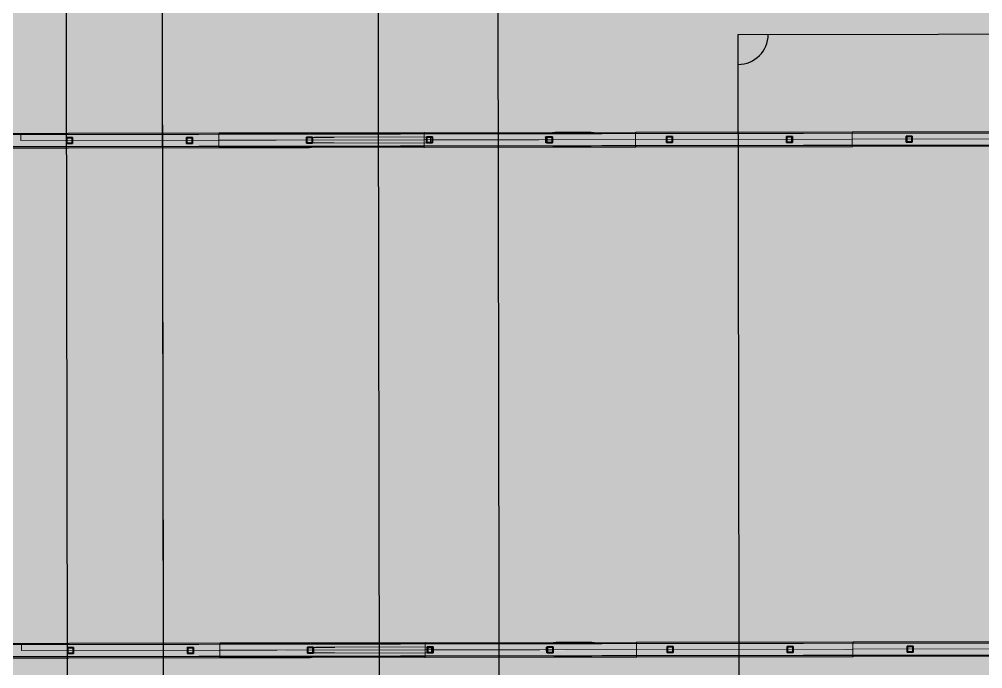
# Model space of a CAD drawing. Header units: inches. Extents: x 1693 to 10990, y 1878 to 5055.
# Drawn here: x 10297.73 to 10303.15, y 4368.07 to 4371.73 of the extents above; entities that cross this region are included whole.
import ezdxf

# ---------------------------------------------------------------- set-up
doc = ezdxf.new("R2010")
doc.units = ezdxf.units.IN
doc.linetypes.add('Rayas Pequeñas', pattern=[0.141111, 0.070556, -0.070556])
doc.layers.add('BLOQUE E-MOBILIARIO', color=7, linetype='Continuous')
doc.layers.add('BLOQUE E-MOBILIARIO_Pluma_Nº__28', color=7, linetype='Continuous', lineweight=35, true_color=0xa80f02)
doc.layers.add('CUBIERTA CALAMINON Y TRANSLUCIDO_Pluma_Nº__4', color=7, linetype='Continuous', lineweight=13, true_color=0x029e21)
doc.layers.add('CUBIERTA CALAMINON Y TRANSLUCIDO_Pluma_Nº__19', color=255, linetype='Continuous', lineweight=0)
doc.layers.add('CUBIERTA CALAMINON Y TRANSLUCIDO_Pluma_Nº__60', color=230, linetype='Continuous', lineweight=25)
pattern_1 = [(45, (0, 0), (-0.079549513, 0.079549513), []), (45, (-0.02652, 0.02652), (-0.079549513, 0.079549513), [])]

# ---------------------------------------------------------------- blocks, each defined once
blk = doc.blocks.new('SHS Conf en Caliente V 23[66]', base_point=(-10.9915, -386.741))
at = {"layer": 'BLOQUE E-MOBILIARIO', "linetype": 'Continuous', "lineweight": 0, "true_color": 0xffffff}
h = blk.add_hatch(dxfattribs=at)
h.set_pattern_fill('ACERO', style=0, pattern_type=2)
h.set_pattern_definition(pattern_1)
h.paths.add_polyline_path([(-11.007, -386.7092), (-11.0232, -386.7566), (-10.9759, -386.7727), (-10.9597, -386.7254)])
h.paths.add_polyline_path([(-11.0052, -386.713), (-10.9635, -386.7273), (-10.9777, -386.7689), (-11.0194, -386.7547)], flags=0)
at = {"layer": 'BLOQUE E-MOBILIARIO_Pluma_Nº__28', "color": 14, "linetype": 'Rayas Pequeñas', "lineweight": 35, "true_color": 0xa80f02}
for p, q in [((-11.0232, -386.7566), (-11.007, -386.7092)), ((-10.9759, -386.7727), (-11.0232, -386.7566)), ((-11.0052, -386.713), (-11.0194, -386.7547)), ((-11.0194, -386.7547), (-10.9777, -386.7689)), ((-11.007, -386.7092), (-10.9597, -386.7254)), ((-10.9635, -386.7273), (-11.0052, -386.713)), ((-10.9777, -386.7689), (-10.9635, -386.7273)), ((-10.9597, -386.7254), (-10.9759, -386.7727))]:
    blk.add_line(p, q, dxfattribs=at)
blk = doc.blocks.new('SHS Conf en Caliente V 23[67]', base_point=(-11.9378, -386.4178))
at = {"layer": 'BLOQUE E-MOBILIARIO', "linetype": 'Continuous', "lineweight": 0, "true_color": 0xffffff}
h = blk.add_hatch(dxfattribs=at)
h.set_pattern_fill('ACERO', style=0, pattern_type=2)
h.set_pattern_definition(pattern_1)
h.paths.add_polyline_path([(-11.9534, -386.3861), (-11.9696, -386.4334), (-11.9222, -386.4496), (-11.9061, -386.4023)])
h.paths.add_polyline_path([(-11.9515, -386.3899), (-11.9099, -386.4041), (-11.9241, -386.4458), (-11.9657, -386.4316)], flags=0)
at = {"layer": 'BLOQUE E-MOBILIARIO_Pluma_Nº__28', "color": 14, "linetype": 'Rayas Pequeñas', "lineweight": 35, "true_color": 0xa80f02}
for p, q in [((-11.9696, -386.4334), (-11.9534, -386.3861)), ((-11.9534, -386.3861), (-11.9061, -386.4023)), ((-11.9222, -386.4496), (-11.9696, -386.4334)), ((-11.9515, -386.3899), (-11.9657, -386.4316)), ((-11.9657, -386.4316), (-11.9241, -386.4458)), ((-11.9099, -386.4041), (-11.9515, -386.3899)), ((-11.9241, -386.4458), (-11.9099, -386.4041)), ((-11.9061, -386.4023), (-11.9222, -386.4496))]:
    blk.add_line(p, q, dxfattribs=at)
blk = doc.blocks.new('SHS Conf en Caliente V 23[68]', base_point=(-12.8842, -386.0947))
at = {"layer": 'BLOQUE E-MOBILIARIO', "linetype": 'Continuous', "lineweight": 0, "true_color": 0xffffff}
h = blk.add_hatch(dxfattribs=at)
h.set_pattern_fill('ACERO', style=0, pattern_type=2)
h.set_pattern_definition(pattern_1)
h.paths.add_polyline_path([(-12.8998, -386.063), (-12.9159, -386.1103), (-12.8686, -386.1265), (-12.8524, -386.0791)])
h.paths.add_polyline_path([(-12.8979, -386.0668), (-12.8562, -386.081), (-12.8705, -386.1227), (-12.9121, -386.1084)], flags=0)
at = {"layer": 'BLOQUE E-MOBILIARIO_Pluma_Nº__28', "color": 14, "linetype": 'Rayas Pequeñas', "lineweight": 35, "true_color": 0xa80f02}
for p, q in [((-12.9159, -386.1103), (-12.8998, -386.063)), ((-12.8998, -386.063), (-12.8524, -386.0791)), ((-12.8686, -386.1265), (-12.9159, -386.1103)), ((-12.8979, -386.0668), (-12.9121, -386.1084)), ((-12.9121, -386.1084), (-12.8705, -386.1227)), ((-12.8562, -386.081), (-12.8979, -386.0668)), ((-12.8705, -386.1227), (-12.8562, -386.081)), ((-12.8524, -386.0791), (-12.8686, -386.1265))]:
    blk.add_line(p, q, dxfattribs=at)
blk = doc.blocks.new('SHS Conf en Caliente V 23[69]', base_point=(-13.8305, -385.7716))
at = {"layer": 'BLOQUE E-MOBILIARIO', "linetype": 'Continuous', "lineweight": 0, "true_color": 0xffffff}
h = blk.add_hatch(dxfattribs=at)
h.set_pattern_fill('ACERO', style=0, pattern_type=2)
h.set_pattern_definition(pattern_1)
h.paths.add_polyline_path([(-13.8461, -385.7399), (-13.8623, -385.7872), (-13.8149, -385.8033), (-13.7988, -385.756)])
h.paths.add_polyline_path([(-13.8442, -385.7437), (-13.8026, -385.7579), (-13.8168, -385.7995), (-13.8585, -385.7853)], flags=0)
at = {"layer": 'BLOQUE E-MOBILIARIO_Pluma_Nº__28', "color": 14, "linetype": 'Rayas Pequeñas', "lineweight": 35, "true_color": 0xa80f02}
for p, q in [((-13.8623, -385.7872), (-13.8461, -385.7399)), ((-13.8442, -385.7437), (-13.8585, -385.7853)), ((-13.8461, -385.7399), (-13.7988, -385.756)), ((-13.8026, -385.7579), (-13.8442, -385.7437)), ((-13.8149, -385.8033), (-13.8623, -385.7872)), ((-13.8585, -385.7853), (-13.8168, -385.7995)), ((-13.8168, -385.7995), (-13.8026, -385.7579)), ((-13.7988, -385.756), (-13.8149, -385.8033))]:
    blk.add_line(p, q, dxfattribs=at)
blk = doc.blocks.new('SHS Conf en Caliente V 23[70]', base_point=(-14.7769, -385.4485))
at = {"layer": 'BLOQUE E-MOBILIARIO', "linetype": 'Continuous', "lineweight": 0, "true_color": 0xffffff}
h = blk.add_hatch(dxfattribs=at)
h.set_pattern_fill('ACERO', style=0, pattern_type=2)
h.set_pattern_definition(pattern_1)
h.paths.add_polyline_path([(-14.7925, -385.4167), (-14.8086, -385.464), (-14.7613, -385.4802), (-14.7451, -385.4329)])
h.paths.add_polyline_path([(-14.7906, -385.4205), (-14.749, -385.4348), (-14.7632, -385.4764), (-14.8048, -385.4622)], flags=0)
at = {"layer": 'BLOQUE E-MOBILIARIO_Pluma_Nº__28', "color": 14, "linetype": 'Rayas Pequeñas', "lineweight": 35, "true_color": 0xa80f02}
for p, q in [((-14.8086, -385.464), (-14.7925, -385.4167)), ((-14.7906, -385.4205), (-14.8048, -385.4622)), ((-14.7925, -385.4167), (-14.7451, -385.4329)), ((-14.749, -385.4348), (-14.7906, -385.4205)), ((-14.7613, -385.4802), (-14.8086, -385.464)), ((-14.8048, -385.4622), (-14.7632, -385.4764)), ((-14.7632, -385.4764), (-14.749, -385.4348)), ((-14.7451, -385.4329), (-14.7613, -385.4802))]:
    blk.add_line(p, q, dxfattribs=at)
blk = doc.blocks.new('SHS Conf en Caliente V 23[71]', base_point=(-15.7232, -385.1253))
at = {"layer": 'BLOQUE E-MOBILIARIO', "linetype": 'Continuous', "lineweight": 0, "true_color": 0xffffff}
h = blk.add_hatch(dxfattribs=at)
h.set_pattern_fill('ACERO', style=0, pattern_type=2)
h.set_pattern_definition(pattern_1)
h.paths.add_polyline_path([(-15.7388, -385.0936), (-15.755, -385.1409), (-15.7077, -385.1571), (-15.6915, -385.1098)])
h.paths.add_polyline_path([(-15.7369, -385.0974), (-15.6953, -385.1116), (-15.7095, -385.1533), (-15.7512, -385.139)], flags=0)
at = {"layer": 'BLOQUE E-MOBILIARIO_Pluma_Nº__28', "color": 14, "linetype": 'Rayas Pequeñas', "lineweight": 35, "true_color": 0xa80f02}
for p, q in [((-15.755, -385.1409), (-15.7388, -385.0936)), ((-15.7369, -385.0974), (-15.7512, -385.139)), ((-15.7388, -385.0936), (-15.6915, -385.1098)), ((-15.6953, -385.1116), (-15.7369, -385.0974)), ((-15.7077, -385.1571), (-15.755, -385.1409)), ((-15.7512, -385.139), (-15.7095, -385.1533)), ((-15.7095, -385.1533), (-15.6953, -385.1116)), ((-15.6915, -385.1098), (-15.7077, -385.1571))]:
    blk.add_line(p, q, dxfattribs=at)
blk = doc.blocks.new('SHS Conf en Caliente V 23[72]', base_point=(-16.6696, -384.8022))
at = {"layer": 'BLOQUE E-MOBILIARIO', "linetype": 'Continuous', "lineweight": 0, "true_color": 0xffffff}
h = blk.add_hatch(dxfattribs=at)
h.set_pattern_fill('ACERO', style=0, pattern_type=2)
h.set_pattern_definition(pattern_1)
h.paths.add_polyline_path([(-16.6852, -384.7705), (-16.7013, -384.8178), (-16.654, -384.8339), (-16.6379, -384.7866)])
h.paths.add_polyline_path([(-16.6833, -384.7743), (-16.6417, -384.7885), (-16.6559, -384.8301), (-16.6975, -384.8159)], flags=0)
at = {"layer": 'BLOQUE E-MOBILIARIO_Pluma_Nº__28', "color": 14, "linetype": 'Rayas Pequeñas', "lineweight": 35, "true_color": 0xa80f02}
for p, q in [((-16.7013, -384.8178), (-16.6852, -384.7705)), ((-16.6833, -384.7743), (-16.6975, -384.8159)), ((-16.6852, -384.7705), (-16.6379, -384.7866)), ((-16.6417, -384.7885), (-16.6833, -384.7743)), ((-16.654, -384.8339), (-16.7013, -384.8178)), ((-16.6975, -384.8159), (-16.6559, -384.8301)), ((-16.6559, -384.8301), (-16.6417, -384.7885)), ((-16.6379, -384.7866), (-16.654, -384.8339))]:
    blk.add_line(p, q, dxfattribs=at)
blk = doc.blocks.new('SHS Conf en Caliente V 23[73]', base_point=(-17.6159, -384.4791))
at = {"layer": 'BLOQUE E-MOBILIARIO', "linetype": 'Continuous', "lineweight": 0, "true_color": 0xffffff}
h = blk.add_hatch(dxfattribs=at)
h.set_pattern_fill('ACERO', style=0, pattern_type=2)
h.set_pattern_definition(pattern_1)
h.paths.add_polyline_path([(-17.6315, -384.4473), (-17.6477, -384.4947), (-17.6004, -384.5108), (-17.5842, -384.4635)])
h.paths.add_polyline_path([(-17.6297, -384.4512), (-17.588, -384.4654), (-17.6022, -384.507), (-17.6439, -384.4928)], flags=0)
at = {"layer": 'BLOQUE E-MOBILIARIO_Pluma_Nº__28', "color": 14, "linetype": 'Rayas Pequeñas', "lineweight": 35, "true_color": 0xa80f02}
for p, q in [((-17.6477, -384.4947), (-17.6315, -384.4473)), ((-17.6297, -384.4512), (-17.6439, -384.4928)), ((-17.6315, -384.4473), (-17.5842, -384.4635)), ((-17.588, -384.4654), (-17.6297, -384.4512)), ((-17.6004, -384.5108), (-17.6477, -384.4947)), ((-17.6439, -384.4928), (-17.6022, -384.507)), ((-17.6022, -384.507), (-17.588, -384.4654)), ((-17.5842, -384.4635), (-17.6004, -384.5108))]:
    blk.add_line(p, q, dxfattribs=at)
blk = doc.blocks.new('SHS Conf en Caliente V 23[95]', base_point=(-12.3648, -390.763))
at = {"layer": 'BLOQUE E-MOBILIARIO', "linetype": 'Continuous', "lineweight": 0, "true_color": 0xffffff}
h = blk.add_hatch(dxfattribs=at)
h.set_pattern_fill('ACERO', style=0, pattern_type=2)
h.set_pattern_definition(pattern_1)
h.paths.add_polyline_path([(-12.3803, -390.7313), (-12.3965, -390.7786), (-12.3492, -390.7947), (-12.333, -390.7474)])
h.paths.add_polyline_path([(-12.3785, -390.7351), (-12.3368, -390.7493), (-12.351, -390.7909), (-12.3927, -390.7767)], flags=0)
at = {"layer": 'BLOQUE E-MOBILIARIO_Pluma_Nº__28', "color": 14, "linetype": 'Rayas Pequeñas', "lineweight": 35, "true_color": 0xa80f02}
for p, q in [((-12.3965, -390.7786), (-12.3803, -390.7313)), ((-12.3492, -390.7947), (-12.3965, -390.7786)), ((-12.3785, -390.7351), (-12.3927, -390.7767)), ((-12.3927, -390.7767), (-12.351, -390.7909)), ((-12.3803, -390.7313), (-12.333, -390.7474)), ((-12.3368, -390.7493), (-12.3785, -390.7351)), ((-12.351, -390.7909), (-12.3368, -390.7493)), ((-12.333, -390.7474), (-12.3492, -390.7947))]:
    blk.add_line(p, q, dxfattribs=at)
blk = doc.blocks.new('SHS Conf en Caliente V 23[96]', base_point=(-13.3111, -390.4399))
at = {"layer": 'BLOQUE E-MOBILIARIO', "linetype": 'Continuous', "lineweight": 0, "true_color": 0xffffff}
h = blk.add_hatch(dxfattribs=at)
h.set_pattern_fill('ACERO', style=0, pattern_type=2)
h.set_pattern_definition(pattern_1)
h.paths.add_polyline_path([(-13.3267, -390.4081), (-13.3428, -390.4554), (-13.2955, -390.4716), (-13.2794, -390.4243)])
h.paths.add_polyline_path([(-13.3248, -390.4119), (-13.2832, -390.4261), (-13.2974, -390.4678), (-13.339, -390.4536)], flags=0)
at = {"layer": 'BLOQUE E-MOBILIARIO_Pluma_Nº__28', "color": 14, "linetype": 'Rayas Pequeñas', "lineweight": 35, "true_color": 0xa80f02}
for p, q in [((-13.3428, -390.4554), (-13.3267, -390.4081)), ((-13.2955, -390.4716), (-13.3428, -390.4554)), ((-13.3248, -390.4119), (-13.339, -390.4536)), ((-13.339, -390.4536), (-13.2974, -390.4678)), ((-13.3267, -390.4081), (-13.2794, -390.4243)), ((-13.2832, -390.4261), (-13.3248, -390.4119)), ((-13.2974, -390.4678), (-13.2832, -390.4261)), ((-13.2794, -390.4243), (-13.2955, -390.4716))]:
    blk.add_line(p, q, dxfattribs=at)
blk = doc.blocks.new('SHS Conf en Caliente V 23[97]', base_point=(-14.2575, -390.1167))
at = {"layer": 'BLOQUE E-MOBILIARIO', "linetype": 'Continuous', "lineweight": 0, "true_color": 0xffffff}
h = blk.add_hatch(dxfattribs=at)
h.set_pattern_fill('ACERO', style=0, pattern_type=2)
h.set_pattern_definition(pattern_1)
h.paths.add_polyline_path([(-14.273, -390.085), (-14.2892, -390.1323), (-14.2419, -390.1485), (-14.2257, -390.1012)])
h.paths.add_polyline_path([(-14.2712, -390.0888), (-14.2295, -390.103), (-14.2438, -390.1447), (-14.2854, -390.1304)], flags=0)
at = {"layer": 'BLOQUE E-MOBILIARIO_Pluma_Nº__28', "color": 14, "linetype": 'Rayas Pequeñas', "lineweight": 35, "true_color": 0xa80f02}
for p, q in [((-14.2892, -390.1323), (-14.273, -390.085)), ((-14.2419, -390.1485), (-14.2892, -390.1323)), ((-14.2712, -390.0888), (-14.2854, -390.1304)), ((-14.2854, -390.1304), (-14.2438, -390.1447)), ((-14.273, -390.085), (-14.2257, -390.1012)), ((-14.2295, -390.103), (-14.2712, -390.0888)), ((-14.2438, -390.1447), (-14.2295, -390.103)), ((-14.2257, -390.1012), (-14.2419, -390.1485))]:
    blk.add_line(p, q, dxfattribs=at)
blk = doc.blocks.new('SHS Conf en Caliente V 23[98]', base_point=(-15.2038, -389.7936))
at = {"layer": 'BLOQUE E-MOBILIARIO', "linetype": 'Continuous', "lineweight": 0, "true_color": 0xffffff}
h = blk.add_hatch(dxfattribs=at)
h.set_pattern_fill('ACERO', style=0, pattern_type=2)
h.set_pattern_definition(pattern_1)
h.paths.add_polyline_path([(-15.2194, -389.7619), (-15.2356, -389.8092), (-15.1882, -389.8253), (-15.1721, -389.778)])
h.paths.add_polyline_path([(-15.2175, -389.7657), (-15.1759, -389.7799), (-15.1901, -389.8215), (-15.2317, -389.8073)], flags=0)
at = {"layer": 'BLOQUE E-MOBILIARIO_Pluma_Nº__28', "color": 14, "linetype": 'Rayas Pequeñas', "lineweight": 35, "true_color": 0xa80f02}
for p, q in [((-15.2356, -389.8092), (-15.2194, -389.7619)), ((-15.1882, -389.8253), (-15.2356, -389.8092)), ((-15.2175, -389.7657), (-15.2317, -389.8073)), ((-15.2317, -389.8073), (-15.1901, -389.8215)), ((-15.2194, -389.7619), (-15.1721, -389.778)), ((-15.1759, -389.7799), (-15.2175, -389.7657)), ((-15.1901, -389.8215), (-15.1759, -389.7799)), ((-15.1721, -389.778), (-15.1882, -389.8253))]:
    blk.add_line(p, q, dxfattribs=at)
blk = doc.blocks.new('SHS Conf en Caliente V 23[99]', base_point=(-16.1502, -389.4705))
at = {"layer": 'BLOQUE E-MOBILIARIO', "linetype": 'Continuous', "lineweight": 0, "true_color": 0xffffff}
h = blk.add_hatch(dxfattribs=at)
h.set_pattern_fill('ACERO', style=0, pattern_type=2)
h.set_pattern_definition(pattern_1)
h.paths.add_polyline_path([(-16.1658, -389.4387), (-16.1819, -389.4861), (-16.1346, -389.5022), (-16.1184, -389.4549)])
h.paths.add_polyline_path([(-16.1639, -389.4425), (-16.1222, -389.4568), (-16.1365, -389.4984), (-16.1781, -389.4842)], flags=0)
at = {"layer": 'BLOQUE E-MOBILIARIO_Pluma_Nº__28', "color": 14, "linetype": 'Rayas Pequeñas', "lineweight": 35, "true_color": 0xa80f02}
for p, q in [((-16.1819, -389.4861), (-16.1658, -389.4387)), ((-16.1346, -389.5022), (-16.1819, -389.4861)), ((-16.1639, -389.4425), (-16.1781, -389.4842)), ((-16.1781, -389.4842), (-16.1365, -389.4984)), ((-16.1658, -389.4387), (-16.1184, -389.4549)), ((-16.1222, -389.4568), (-16.1639, -389.4425)), ((-16.1365, -389.4984), (-16.1222, -389.4568)), ((-16.1184, -389.4549), (-16.1346, -389.5022))]:
    blk.add_line(p, q, dxfattribs=at)
blk = doc.blocks.new('SHS Conf en Caliente V 23[100]', base_point=(-17.0965, -389.1473))
at = {"layer": 'BLOQUE E-MOBILIARIO', "linetype": 'Continuous', "lineweight": 0, "true_color": 0xffffff}
h = blk.add_hatch(dxfattribs=at)
h.set_pattern_fill('ACERO', style=0, pattern_type=2)
h.set_pattern_definition(pattern_1)
h.paths.add_polyline_path([(-17.1121, -389.1156), (-17.1283, -389.1629), (-17.081, -389.1791), (-17.0648, -389.1318)])
h.paths.add_polyline_path([(-17.1102, -389.1194), (-17.0686, -389.1336), (-17.0828, -389.1753), (-17.1245, -389.1611)], flags=0)
at = {"layer": 'BLOQUE E-MOBILIARIO_Pluma_Nº__28', "color": 14, "linetype": 'Rayas Pequeñas', "lineweight": 35, "true_color": 0xa80f02}
for p, q in [((-17.1283, -389.1629), (-17.1121, -389.1156)), ((-17.1121, -389.1156), (-17.0648, -389.1318)), ((-17.081, -389.1791), (-17.1283, -389.1629)), ((-17.1102, -389.1194), (-17.1245, -389.1611)), ((-17.1245, -389.1611), (-17.0828, -389.1753)), ((-17.0686, -389.1336), (-17.1102, -389.1194)), ((-17.0828, -389.1753), (-17.0686, -389.1336)), ((-17.0648, -389.1318), (-17.081, -389.1791))]:
    blk.add_line(p, q, dxfattribs=at)
blk = doc.blocks.new('SHS Conf en Caliente V 23[101]', base_point=(-18.0429, -388.8242))
at = {"layer": 'BLOQUE E-MOBILIARIO', "linetype": 'Continuous', "lineweight": 0, "true_color": 0xffffff}
h = blk.add_hatch(dxfattribs=at)
h.set_pattern_fill('ACERO', style=0, pattern_type=2)
h.set_pattern_definition(pattern_1)
h.paths.add_polyline_path([(-18.0585, -388.7925), (-18.0746, -388.8398), (-18.0273, -388.856), (-18.0111, -388.8086)])
h.paths.add_polyline_path([(-18.0566, -388.7963), (-18.015, -388.8105), (-18.0292, -388.8521), (-18.0708, -388.8379)], flags=0)
at = {"layer": 'BLOQUE E-MOBILIARIO_Pluma_Nº__28', "color": 14, "linetype": 'Rayas Pequeñas', "lineweight": 35, "true_color": 0xa80f02}
for p, q in [((-18.0746, -388.8398), (-18.0585, -388.7925)), ((-18.0585, -388.7925), (-18.0111, -388.8086)), ((-18.0273, -388.856), (-18.0746, -388.8398)), ((-18.0566, -388.7963), (-18.0708, -388.8379)), ((-18.0708, -388.8379), (-18.0292, -388.8521)), ((-18.015, -388.8105), (-18.0566, -388.7963)), ((-18.0292, -388.8521), (-18.015, -388.8105)), ((-18.0111, -388.8086), (-18.0273, -388.856))]:
    blk.add_line(p, q, dxfattribs=at)
blk = doc.blocks.new('SHS Conf en Caliente V 23[102]', base_point=(-18.9892, -388.5011))
at = {"layer": 'BLOQUE E-MOBILIARIO', "linetype": 'Continuous', "lineweight": 0, "true_color": 0xffffff}
h = blk.add_hatch(dxfattribs=at)
h.set_pattern_fill('ACERO', style=0, pattern_type=2)
h.set_pattern_definition(pattern_1)
h.paths.add_polyline_path([(-19.0048, -388.4694), (-19.021, -388.5167), (-18.9737, -388.5328), (-18.9575, -388.4855)])
h.paths.add_polyline_path([(-19.003, -388.4732), (-18.9613, -388.4874), (-18.9755, -388.529), (-19.0172, -388.5148)], flags=0)
at = {"layer": 'BLOQUE E-MOBILIARIO_Pluma_Nº__28', "color": 14, "linetype": 'Rayas Pequeñas', "lineweight": 35, "true_color": 0xa80f02}
for p, q in [((-19.021, -388.5167), (-19.0048, -388.4694)), ((-19.003, -388.4732), (-19.0172, -388.5148)), ((-19.0048, -388.4694), (-18.9575, -388.4855)), ((-18.9613, -388.4874), (-19.003, -388.4732)), ((-18.9737, -388.5328), (-19.021, -388.5167)), ((-19.0172, -388.5148), (-18.9755, -388.529)), ((-18.9755, -388.529), (-18.9613, -388.4874)), ((-18.9575, -388.4855), (-18.9737, -388.5328))]:
    blk.add_line(p, q, dxfattribs=at)

msp = doc.modelspace()

# ---------------------------------------------------------------- hatches: boundary and pattern name
at = {"layer": 'CUBIERTA CALAMINON Y TRANSLUCIDO_Pluma_Nº__19', "linetype": 'Continuous', "lineweight": 0}
h = msp.add_hatch(color=255, dxfattribs=at)
h.set_gradient(color1=(199, 200, 202), color2=(0, 0, 0), one_color=1, name='INVCYLINDER')
h.paths.add_polyline_path([(10295.9406, 4374.2475), (10295.9395, 4371.009), (10295.9393, 4371.009), (10297.8474, 4371.0087), (10317.9796, 4371.0778), (10317.9776, 4374.2738)])
h = msp.add_hatch(color=255, dxfattribs=at)
h.set_gradient(color1=(255, 255, 255), color2=(0, 0, 0), one_color=1, name='INVCYLINDER')
h.paths.add_polyline_path([(10295.946, 4371.041), (10295.9443, 4368.1721), (10317.9842, 4368.2089), (10317.983, 4371.0673)])
h = msp.add_hatch(color=255, dxfattribs=at)
h.set_gradient(color1=(199, 200, 202), color2=(0, 0, 0), one_color=1, name='INVCYLINDER')
h.paths.add_polyline_path([(10295.9508, 4368.1721), (10295.949, 4365.3032), (10317.9889, 4365.34), (10317.9878, 4368.1984)])

# ---------------------------------------------------------------- linework, layer by layer
at = {"layer": 'CUBIERTA CALAMINON Y TRANSLUCIDO_Pluma_Nº__4', "color": 104, "linetype": 'Continuous', "lineweight": 5, "true_color": 0x029e21, "flags": 128}
for points in [[(10317.7781, 4371.1197), (10316.073, 4371.1168), (10314.9182, 4371.1149), (10313.7292, 4371.1129), (10312.5113, 4371.1109), (10311.2703, 4371.1088), (10310.0118, 4371.1067), (10308.7416, 4371.1046), (10307.4656, 4371.1025), (10306.1895, 4371.1003), (10304.9193, 4371.0982), (10303.6608, 4371.0961), (10302.4198, 4371.094), (10301.202, 4371.092), (10300.013, 4371.09), (10298.8581, 4371.0881), (10297.1531, 4371.0852)], [(10315.7403, 4371.1163), (10314.9182, 4371.1149), (10313.7292, 4371.1129), (10312.5113, 4371.1109), (10311.2703, 4371.1088), (10310.0118, 4371.1067), (10308.7416, 4371.1046), (10307.4656, 4371.1025), (10306.1895, 4371.1003), (10304.9193, 4371.0982), (10303.6608, 4371.0961), (10302.4198, 4371.094), (10301.202, 4371.092), (10300.013, 4371.09), (10299.1908, 4371.0886)], [(10297.1504, 4371.0798), (10297.7401, 4371.0808), (10298.8557, 4371.0827), (10300.0108, 4371.0846), (10301.2002, 4371.0866), (10302.4184, 4371.0886), (10303.6598, 4371.0907), (10304.9186, 4371.0928), (10306.1892, 4371.0949), (10307.4656, 4371.0971), (10308.742, 4371.0992), (10310.0126, 4371.1013), (10311.2714, 4371.1034), (10312.5128, 4371.1055), (10313.731, 4371.1075), (10314.9204, 4371.1095), (10316.0755, 4371.1114), (10317.1911, 4371.1133), (10317.7807, 4371.1143)], [(10297.1504, 4371.0798), (10297.7401, 4371.0808), (10298.8557, 4371.0827), (10299.1782, 4371.0832)], [(10297.1531, 4371.0852), (10298.8581, 4371.0881), (10299.1908, 4371.0886)], [(10297.7401, 4371.0808), (10297.7402, 4371.044)], [(10297.7401, 4371.0808), (10297.7402, 4371.044)], [(10298.8581, 4371.0881), (10298.8577, 4371.088), (10298.8572, 4371.0877), (10298.8568, 4371.0872), (10298.8564, 4371.0865), (10298.8561, 4371.0857), (10298.8559, 4371.0847), (10298.8557, 4371.0837), (10298.8557, 4371.0827), (10298.8557, 4371.0459), (10298.8558, 4371.0091), (10298.8559, 4371.008), (10298.856, 4371.007), (10298.8562, 4371.0061), (10298.8565, 4371.0053), (10298.8569, 4371.0046), (10298.8573, 4371.0041), (10298.8578, 4371.0038), (10298.8583, 4371.0037)], [(10298.8581, 4371.0881), (10298.8577, 4371.088), (10298.8572, 4371.0877), (10298.8568, 4371.0872), (10298.8564, 4371.0865), (10298.8561, 4371.0857), (10298.8559, 4371.0847), (10298.8557, 4371.0837), (10298.8557, 4371.0827), (10298.8557, 4371.0459), (10298.8558, 4371.0091), (10298.8559, 4371.008), (10298.856, 4371.007), (10298.8562, 4371.0061), (10298.8565, 4371.0053), (10298.8569, 4371.0046), (10298.8573, 4371.0041), (10298.8578, 4371.0038), (10298.8583, 4371.0037)], [(10315.753, 4371.1109), (10314.9204, 4371.1095), (10313.731, 4371.1075), (10312.5128, 4371.1055), (10311.2714, 4371.1034), (10310.0126, 4371.1013), (10308.742, 4371.0992), (10307.4656, 4371.0971), (10306.1892, 4371.0949), (10304.9186, 4371.0928), (10303.6598, 4371.0907), (10302.4184, 4371.0886), (10301.2002, 4371.0866), (10300.0108, 4371.0846), (10299.1782, 4371.0832)], [(10299.1782, 4371.0832), (10299.1845, 4371.0832)], [(10299.1799, 4371.0859), (10299.1908, 4371.0859)], [(10299.1845, 4371.0832), (10299.3697, 4371.0835)], [(10299.1908, 4371.0886), (10299.3633, 4371.0889)], [(10299.1908, 4371.0859), (10299.3633, 4371.0862)], [(10299.3633, 4371.0889), (10300.013, 4371.09), (10300.7475, 4371.0912)], [(10299.3651, 4371.0636), (10299.366, 4371.0636)], [(10299.3651, 4371.0616), (10299.3651, 4371.0636)], [(10299.366, 4371.0616), (10299.3651, 4371.0616)], [(10299.366, 4371.0624), (10299.4018, 4371.0625)], [(10299.3697, 4371.0835), (10299.376, 4371.0835)], [(10299.376, 4371.0636), (10299.3697, 4371.0636)], [(10299.3697, 4371.0616), (10299.376, 4371.0616)], [(10299.376, 4371.0835), (10300.0108, 4371.0846), (10300.7327, 4371.0858)], [(10299.3941, 4371.0637), (10300.045, 4371.0647)], [(10299.3941, 4371.0616), (10299.4027, 4371.0616)], [(10299.4018, 4371.0625), (10299.5037, 4371.0627)], [(10300.013, 4371.09), (10300.0125, 4371.0899), (10300.0121, 4371.0896), (10300.0118, 4371.0891), (10300.0114, 4371.0884), (10300.0112, 4371.0876), (10300.011, 4371.0867), (10300.0109, 4371.0857), (10300.0108, 4371.0846), (10300.0109, 4371.0647)], [(10300.013, 4371.09), (10300.0125, 4371.0899), (10300.0121, 4371.0896), (10300.0118, 4371.0891), (10300.0114, 4371.0884), (10300.0112, 4371.0876), (10300.011, 4371.0867), (10300.0109, 4371.0857), (10300.0108, 4371.0846), (10300.0109, 4371.0478), (10300.0109, 4371.011), (10300.011, 4371.01), (10300.0111, 4371.009), (10300.0113, 4371.008), (10300.0116, 4371.0072), (10300.0119, 4371.0065), (10300.0123, 4371.006), (10300.0127, 4371.0057), (10300.0131, 4371.0056)], [(10300.013, 4371.09), (10300.0125, 4371.0899), (10300.0121, 4371.0896), (10300.0118, 4371.0891), (10300.0114, 4371.0884), (10300.0112, 4371.0876), (10300.011, 4371.0867), (10300.0109, 4371.0857), (10300.0108, 4371.0846), (10300.0109, 4371.0478), (10300.0109, 4371.011), (10300.011, 4371.01), (10300.0111, 4371.009), (10300.0113, 4371.008), (10300.0116, 4371.0072), (10300.0119, 4371.0065), (10300.0123, 4371.006), (10300.0127, 4371.0057), (10300.0131, 4371.0056)], [(10300.046, 4371.0636), (10300.045, 4371.0647)], [(10300.0461, 4371.0322), (10300.0465, 4371.035), (10300.0465, 4371.0607), (10300.046, 4371.0636)], [(10300.6915, 4371.0638), (10300.692, 4371.0646)], [(10300.692, 4371.0646), (10300.6956, 4371.0658)], [(10300.6938, 4371.0632), (10300.693, 4371.0618)], [(10300.6931, 4371.0361), (10300.6931, 4371.049), (10300.693, 4371.0618)], [(10300.6956, 4371.0638), (10300.6938, 4371.0632)], [(10300.6953, 4371.0646), (10300.6948, 4371.0638)], [(10300.6989, 4371.0658), (10300.6953, 4371.0646)], [(10300.7084, 4371.0647), (10300.7082, 4371.0638)], [(10300.7096, 4371.0659), (10300.7084, 4371.0647)], [(10300.7152, 4371.0638), (10300.7152, 4371.0659)], [(10300.7199, 4371.0659), (10300.7169, 4371.0659)], [(10300.7169, 4371.0659), (10300.7169, 4371.0638)], [(10300.7169, 4371.0638), (10300.7199, 4371.0638)], [(10300.7327, 4371.0858), (10300.7401, 4371.0858)], [(10300.7347, 4371.0885), (10300.7475, 4371.0885)], [(10300.7401, 4371.0858), (10300.9569, 4371.0862)], [(10300.7475, 4371.0912), (10300.9495, 4371.0916)], [(10300.7475, 4371.0885), (10300.9495, 4371.0889)], [(10300.9569, 4371.0862), (10300.9643, 4371.0862)], [(10301.202, 4371.092), (10301.2017, 4371.0919), (10301.2013, 4371.0916), (10301.201, 4371.0911), (10301.2007, 4371.0904), (10301.2005, 4371.0896), (10301.2003, 4371.0887), (10301.2002, 4371.0876), (10301.2002, 4371.0866), (10301.2003, 4371.0498), (10301.2003, 4371.013), (10301.2004, 4371.012), (10301.2005, 4371.0109), (10301.2006, 4371.01), (10301.2009, 4371.0092), (10301.2011, 4371.0085), (10301.2015, 4371.008), (10301.2018, 4371.0077), (10301.2021, 4371.0076)], [(10301.202, 4371.092), (10301.2017, 4371.0919), (10301.2013, 4371.0916), (10301.201, 4371.0911), (10301.2007, 4371.0904), (10301.2005, 4371.0896), (10301.2003, 4371.0887), (10301.2002, 4371.0876), (10301.2002, 4371.0866), (10301.2003, 4371.0498), (10301.2003, 4371.013), (10301.2004, 4371.012), (10301.2005, 4371.0109), (10301.2006, 4371.01), (10301.2009, 4371.0092), (10301.2011, 4371.0085), (10301.2015, 4371.008), (10301.2018, 4371.0077), (10301.2021, 4371.0076)], [(10302.4198, 4371.094), (10302.4195, 4371.0939), (10302.4193, 4371.0936), (10302.419, 4371.0931), (10302.4188, 4371.0924), (10302.4186, 4371.0916), (10302.4185, 4371.0907), (10302.4184, 4371.0897), (10302.4184, 4371.0886), (10302.4185, 4371.0518), (10302.4185, 4371.015), (10302.4185, 4371.014), (10302.4186, 4371.013), (10302.4188, 4371.012), (10302.4189, 4371.0112), (10302.4192, 4371.0106), (10302.4194, 4371.0101), (10302.4197, 4371.0097), (10302.42, 4371.0096)], [(10302.4198, 4371.094), (10302.4195, 4371.0939), (10302.4193, 4371.0936), (10302.419, 4371.0931), (10302.4188, 4371.0924), (10302.4186, 4371.0916), (10302.4185, 4371.0907), (10302.4184, 4371.0897), (10302.4184, 4371.0886), (10302.4185, 4371.0518), (10302.4185, 4371.015), (10302.4185, 4371.014), (10302.4186, 4371.013), (10302.4188, 4371.012), (10302.4189, 4371.0112), (10302.4192, 4371.0106), (10302.4194, 4371.0101), (10302.4197, 4371.0097), (10302.42, 4371.0096)], [(10317.7809, 4371.0407), (10316.0756, 4371.0378), (10314.9205, 4371.0359), (10313.7311, 4371.0339), (10312.5129, 4371.0319), (10311.2715, 4371.0298), (10310.0127, 4371.0277), (10308.7421, 4371.0256), (10307.4657, 4371.0235), (10306.1893, 4371.0213), (10304.9187, 4371.0192), (10303.6599, 4371.0171), (10302.4185, 4371.015), (10301.2003, 4371.013), (10300.0109, 4371.011), (10298.8558, 4371.0091), (10297.1506, 4371.0062)], [(10297.1506, 4371.0062), (10298.8558, 4371.0091), (10299.1783, 4371.0096)], [(10317.7782, 4371.0353), (10316.0732, 4371.0324), (10314.9183, 4371.0305), (10313.7293, 4371.0285), (10312.5115, 4371.0265), (10311.2705, 4371.0244), (10310.012, 4371.0223), (10308.7418, 4371.0202), (10307.4657, 4371.0181), (10306.1897, 4371.0159), (10304.9195, 4371.0138), (10303.661, 4371.0117), (10302.42, 4371.0096), (10301.2021, 4371.0076), (10300.0131, 4371.0056), (10298.8583, 4371.0037), (10297.1532, 4371.0008)], [(10297.7402, 4371.044), (10298.8557, 4371.0459), (10300.0109, 4371.0478), (10301.2003, 4371.0498), (10302.4185, 4371.0518), (10303.6598, 4371.0539), (10304.9187, 4371.056), (10306.1892, 4371.0581), (10307.4521, 4371.0602)], [(10297.7402, 4371.044), (10298.8557, 4371.0459), (10299.1782, 4371.0464)], [(10299.1782, 4371.0464), (10300.0109, 4371.0478), (10301.2003, 4371.0498), (10302.4185, 4371.0518), (10303.6598, 4371.0539), (10304.9187, 4371.056), (10306.1892, 4371.0581), (10307.4521, 4371.0602)], [(10315.7531, 4371.0373), (10314.9205, 4371.0359), (10313.7311, 4371.0339), (10312.5129, 4371.0319), (10311.2715, 4371.0298), (10310.0127, 4371.0277), (10308.7421, 4371.0256), (10307.4657, 4371.0235), (10306.1893, 4371.0213), (10304.9187, 4371.0192), (10303.6599, 4371.0171), (10302.4185, 4371.015), (10301.2003, 4371.013), (10300.0109, 4371.011), (10299.1783, 4371.0096)], [(10299.1783, 4371.0096), (10299.1846, 4371.0096)], [(10299.1846, 4371.0096), (10299.3698, 4371.01)], [(10315.7405, 4371.0319), (10314.9183, 4371.0305), (10313.7293, 4371.0285), (10312.5115, 4371.0265), (10311.2705, 4371.0244), (10310.012, 4371.0223), (10308.7418, 4371.0202), (10307.4657, 4371.0181), (10306.1897, 4371.0159), (10304.9195, 4371.0138), (10303.661, 4371.0117), (10302.42, 4371.0096), (10301.2021, 4371.0076), (10300.0131, 4371.0056), (10299.191, 4371.0043)], [(10299.3652, 4371.0299), (10299.3652, 4371.0319)], [(10299.3652, 4371.0319), (10299.366, 4371.0319)], [(10299.366, 4371.0299), (10299.3652, 4371.0299)], [(10299.366, 4371.031), (10299.4019, 4371.0311)], [(10299.3761, 4371.0319), (10299.3697, 4371.0319)], [(10299.3697, 4371.0299), (10299.3761, 4371.0299)], [(10299.3698, 4371.01), (10299.3761, 4371.01)], [(10299.376, 4371.061), (10299.398, 4371.061)], [(10299.3761, 4371.0325), (10299.398, 4371.0325)], [(10299.3761, 4371.01), (10300.0109, 4371.011), (10300.7328, 4371.0122)], [(10299.3942, 4371.0319), (10299.4028, 4371.0319)], [(10299.3942, 4371.0299), (10300.045, 4371.031)], [(10299.398, 4371.061), (10299.4034, 4371.0611)], [(10299.398, 4371.0325), (10299.4034, 4371.0325)], [(10299.4019, 4371.0311), (10299.5037, 4371.0313)], [(10300.0109, 4371.0309), (10300.0109, 4371.011), (10300.011, 4371.01), (10300.0111, 4371.009), (10300.0113, 4371.008), (10300.0116, 4371.0072), (10300.0119, 4371.0065), (10300.0123, 4371.006), (10300.0127, 4371.0057), (10300.0131, 4371.0056)], [(10300.045, 4371.031), (10300.0461, 4371.0322)], [(10300.0465, 4371.0479), (10300.6562, 4371.0489)], [(10300.692, 4371.0333), (10300.6916, 4371.0341)], [(10300.6957, 4371.0321), (10300.692, 4371.0333)], [(10300.6931, 4371.049), (10300.7327, 4371.049)], [(10300.6931, 4371.0361), (10300.6938, 4371.0347)], [(10300.6938, 4371.0347), (10300.6956, 4371.0341)], [(10300.6949, 4371.0341), (10300.6953, 4371.0333)], [(10300.6953, 4371.0333), (10300.699, 4371.0321)], [(10300.7083, 4371.0341), (10300.7084, 4371.0333)], [(10300.7084, 4371.0333), (10300.7097, 4371.0321)], [(10300.7153, 4371.0321), (10300.7153, 4371.0341)], [(10300.72, 4371.0341), (10300.717, 4371.0341)], [(10300.717, 4371.0321), (10300.717, 4371.0341)], [(10300.717, 4371.0321), (10300.72, 4371.0321)], [(10300.7328, 4371.0122), (10300.7402, 4371.0122)], [(10300.7349, 4371.0095), (10300.7476, 4371.0096)], [(10300.7402, 4371.0122), (10300.957, 4371.0126)], [(10300.7476, 4371.0096), (10300.9496, 4371.0099)], [(10300.957, 4371.0126), (10300.9644, 4371.0126)], [(10297.1532, 4371.0008), (10298.8583, 4371.0037), (10299.191, 4371.0043)], [(10299.1801, 4371.0069), (10299.191, 4371.007)], [(10299.191, 4371.007), (10299.3635, 4371.0072)], [(10299.191, 4371.0043), (10299.3635, 4371.0045)], [(10299.3635, 4371.0045), (10300.0131, 4371.0056), (10300.7476, 4371.0069)], [(10300.7476, 4371.0069), (10300.9496, 4371.0072)], [(10297.1552, 4368.2109), (10297.7449, 4368.2119), (10298.8605, 4368.2137), (10300.0156, 4368.2157), (10301.205, 4368.2177), (10302.4232, 4368.2197), (10303.6646, 4368.2218), (10304.9234, 4368.2239), (10306.194, 4368.226), (10307.4704, 4368.2281), (10308.7468, 4368.2303), (10310.0174, 4368.2324), (10311.2762, 4368.2345), (10312.5176, 4368.2366), (10313.7358, 4368.2386), (10314.9251, 4368.2406), (10316.0803, 4368.2425), (10317.1959, 4368.2444), (10317.7855, 4368.2453)], [(10317.7829, 4368.2507), (10316.0778, 4368.2479), (10314.923, 4368.246), (10313.7339, 4368.244), (10312.5161, 4368.242), (10311.2751, 4368.2399), (10310.0166, 4368.2378), (10308.7464, 4368.2357), (10307.4704, 4368.2335), (10306.1943, 4368.2314), (10304.9241, 4368.2293), (10303.6656, 4368.2272), (10302.4246, 4368.2251), (10301.2068, 4368.2231), (10300.0177, 4368.2211), (10298.8629, 4368.2192), (10297.1579, 4368.2163)], [(10315.7451, 4368.2473), (10314.923, 4368.246), (10313.7339, 4368.244), (10312.5161, 4368.242), (10311.2751, 4368.2399), (10310.0166, 4368.2378), (10308.7464, 4368.2357), (10307.4704, 4368.2335), (10306.1943, 4368.2314), (10304.9241, 4368.2293), (10303.6656, 4368.2272), (10302.4246, 4368.2251), (10301.2068, 4368.2231), (10300.0177, 4368.2211), (10299.1956, 4368.2197)], [(10297.1552, 4368.2109), (10297.7449, 4368.2119), (10298.8605, 4368.2137), (10299.183, 4368.2143)], [(10297.1579, 4368.2163), (10298.8629, 4368.2192), (10299.1956, 4368.2197)], [(10297.7449, 4368.2119), (10297.7449, 4368.1751)], [(10297.7449, 4368.2119), (10297.7449, 4368.1751)], [(10297.7449, 4368.1751), (10298.8605, 4368.177), (10300.0157, 4368.1789), (10301.2051, 4368.1809), (10302.4232, 4368.1829), (10303.6646, 4368.185), (10304.9235, 4368.1871), (10306.194, 4368.1892), (10307.4569, 4368.1913)], [(10298.8629, 4368.2192), (10298.8624, 4368.219), (10298.862, 4368.2187), (10298.8616, 4368.2182), (10298.8612, 4368.2176), (10298.8609, 4368.2167), (10298.8607, 4368.2158), (10298.8605, 4368.2148), (10298.8605, 4368.2137), (10298.8605, 4368.177), (10298.8606, 4368.1402), (10298.8606, 4368.1391), (10298.8608, 4368.1381), (10298.861, 4368.1372), (10298.8613, 4368.1364), (10298.8617, 4368.1357), (10298.8621, 4368.1352), (10298.8626, 4368.1349), (10298.8631, 4368.1348)], [(10298.8629, 4368.2192), (10298.8624, 4368.219), (10298.862, 4368.2187), (10298.8616, 4368.2182), (10298.8612, 4368.2176), (10298.8609, 4368.2167), (10298.8607, 4368.2158), (10298.8605, 4368.2148), (10298.8605, 4368.2137), (10298.8605, 4368.177), (10298.8606, 4368.1402), (10298.8606, 4368.1391), (10298.8608, 4368.1381), (10298.861, 4368.1372), (10298.8613, 4368.1364), (10298.8617, 4368.1357), (10298.8621, 4368.1352), (10298.8626, 4368.1349), (10298.8631, 4368.1348)], [(10315.7578, 4368.242), (10314.9251, 4368.2406), (10313.7358, 4368.2386), (10312.5176, 4368.2366), (10311.2762, 4368.2345), (10310.0174, 4368.2324), (10308.7468, 4368.2303), (10307.4704, 4368.2281), (10306.194, 4368.226), (10304.9234, 4368.2239), (10303.6646, 4368.2218), (10302.4232, 4368.2197), (10301.205, 4368.2177), (10300.0156, 4368.2157), (10299.183, 4368.2143)], [(10299.183, 4368.2143), (10299.1893, 4368.2143)], [(10299.183, 4368.1775), (10300.0157, 4368.1789), (10301.2051, 4368.1809), (10302.4232, 4368.1829), (10303.6646, 4368.185), (10304.9235, 4368.1871), (10306.194, 4368.1892), (10307.4569, 4368.1913)], [(10299.1847, 4368.217), (10299.1956, 4368.217)], [(10299.1893, 4368.2143), (10299.3745, 4368.2146)], [(10299.1956, 4368.2197), (10299.3681, 4368.22)], [(10299.1956, 4368.217), (10299.3681, 4368.2173)], [(10299.3681, 4368.22), (10300.0177, 4368.2211), (10300.7523, 4368.2223)], [(10299.3699, 4368.1947), (10299.3708, 4368.1947)], [(10299.3699, 4368.1927), (10299.3699, 4368.1947)], [(10299.3708, 4368.1927), (10299.3699, 4368.1927)], [(10299.3708, 4368.1935), (10299.4066, 4368.1936)], [(10299.3745, 4368.2146), (10299.3808, 4368.2146)], [(10299.3808, 4368.1947), (10299.3745, 4368.1947)], [(10299.3745, 4368.1927), (10299.3808, 4368.1927)], [(10299.3808, 4368.2146), (10300.0156, 4368.2157), (10300.7375, 4368.2169)], [(10299.3808, 4368.1921), (10299.4028, 4368.1921)], [(10299.3989, 4368.1947), (10300.0497, 4368.1958)], [(10299.3989, 4368.1927), (10299.4075, 4368.1927)], [(10299.4028, 4368.1921), (10299.4082, 4368.1921)], [(10299.4066, 4368.1936), (10299.5085, 4368.1937)], [(10300.0177, 4368.2211), (10300.0173, 4368.221), (10300.0169, 4368.2207), (10300.0166, 4368.2202), (10300.0162, 4368.2195), (10300.016, 4368.2187), (10300.0158, 4368.2177), (10300.0157, 4368.2167), (10300.0156, 4368.2157), (10300.0156, 4368.1958)], [(10300.0177, 4368.2211), (10300.0173, 4368.221), (10300.0169, 4368.2207), (10300.0166, 4368.2202), (10300.0162, 4368.2195), (10300.016, 4368.2187), (10300.0158, 4368.2177), (10300.0157, 4368.2167), (10300.0156, 4368.2157), (10300.0157, 4368.1789), (10300.0157, 4368.1421), (10300.0158, 4368.141), (10300.0159, 4368.14), (10300.0161, 4368.1391), (10300.0164, 4368.1383), (10300.0167, 4368.1376), (10300.0171, 4368.1371), (10300.0175, 4368.1368), (10300.0179, 4368.1367)], [(10300.0177, 4368.2211), (10300.0173, 4368.221), (10300.0169, 4368.2207), (10300.0166, 4368.2202), (10300.0162, 4368.2195), (10300.016, 4368.2187), (10300.0158, 4368.2177), (10300.0157, 4368.2167), (10300.0156, 4368.2157), (10300.0157, 4368.1789), (10300.0157, 4368.1421), (10300.0158, 4368.141), (10300.0159, 4368.14), (10300.0161, 4368.1391), (10300.0164, 4368.1383), (10300.0167, 4368.1376), (10300.0171, 4368.1371), (10300.0175, 4368.1368), (10300.0179, 4368.1367)], [(10300.0508, 4368.1946), (10300.0497, 4368.1958)], [(10300.0509, 4368.1633), (10300.0513, 4368.1661), (10300.0513, 4368.1918), (10300.0508, 4368.1946)], [(10300.6963, 4368.1949), (10300.6967, 4368.1957)], [(10300.6967, 4368.1957), (10300.7004, 4368.1969)], [(10300.6986, 4368.1943), (10300.6978, 4368.1929)], [(10300.6979, 4368.1672), (10300.6978, 4368.18), (10300.6978, 4368.1929)], [(10300.7004, 4368.1949), (10300.6986, 4368.1943)], [(10300.7001, 4368.1957), (10300.6996, 4368.1949)], [(10300.7037, 4368.1969), (10300.7001, 4368.1957)], [(10300.7132, 4368.1957), (10300.713, 4368.1949)], [(10300.7144, 4368.1969), (10300.7132, 4368.1957)], [(10300.72, 4368.1949), (10300.72, 4368.1969)], [(10300.7247, 4368.1969), (10300.7217, 4368.1969)], [(10300.7217, 4368.1969), (10300.7217, 4368.1949)], [(10300.7217, 4368.1949), (10300.7247, 4368.1949)], [(10300.7375, 4368.2169), (10300.7449, 4368.2169)], [(10300.7395, 4368.2196), (10300.7523, 4368.2196)], [(10300.7449, 4368.2169), (10300.9617, 4368.2173)], [(10300.7523, 4368.2223), (10300.9543, 4368.2226)], [(10300.7523, 4368.2196), (10300.9543, 4368.2199)], [(10300.9617, 4368.2173), (10300.9691, 4368.2173)], [(10301.2068, 4368.2231), (10301.2064, 4368.223), (10301.2061, 4368.2227), (10301.2058, 4368.2222), (10301.2055, 4368.2215), (10301.2053, 4368.2207), (10301.2051, 4368.2197), (10301.205, 4368.2187), (10301.205, 4368.2177), (10301.2051, 4368.1809), (10301.2051, 4368.1441), (10301.2052, 4368.143), (10301.2053, 4368.142), (10301.2054, 4368.1411), (10301.2057, 4368.1403), (10301.2059, 4368.1396), (10301.2062, 4368.1391), (10301.2066, 4368.1388), (10301.2069, 4368.1387)], [(10301.2068, 4368.2231), (10301.2064, 4368.223), (10301.2061, 4368.2227), (10301.2058, 4368.2222), (10301.2055, 4368.2215), (10301.2053, 4368.2207), (10301.2051, 4368.2197), (10301.205, 4368.2187), (10301.205, 4368.2177), (10301.2051, 4368.1809), (10301.2051, 4368.1441), (10301.2052, 4368.143), (10301.2053, 4368.142), (10301.2054, 4368.1411), (10301.2057, 4368.1403), (10301.2059, 4368.1396), (10301.2062, 4368.1391), (10301.2066, 4368.1388), (10301.2069, 4368.1387)], [(10302.4246, 4368.2251), (10302.4243, 4368.225), (10302.4241, 4368.2247), (10302.4238, 4368.2242), (10302.4236, 4368.2235), (10302.4234, 4368.2227), (10302.4233, 4368.2218), (10302.4232, 4368.2208), (10302.4232, 4368.2197), (10302.4232, 4368.1829), (10302.4233, 4368.1461), (10302.4233, 4368.1451), (10302.4234, 4368.1441), (10302.4236, 4368.1431), (10302.4237, 4368.1423), (10302.424, 4368.1416), (10302.4242, 4368.1411), (10302.4245, 4368.1408), (10302.4248, 4368.1407)], [(10302.4246, 4368.2251), (10302.4243, 4368.225), (10302.4241, 4368.2247), (10302.4238, 4368.2242), (10302.4236, 4368.2235), (10302.4234, 4368.2227), (10302.4233, 4368.2218), (10302.4232, 4368.2208), (10302.4232, 4368.2197), (10302.4232, 4368.1829), (10302.4233, 4368.1461), (10302.4233, 4368.1451), (10302.4234, 4368.1441), (10302.4236, 4368.1431), (10302.4237, 4368.1423), (10302.424, 4368.1416), (10302.4242, 4368.1411), (10302.4245, 4368.1408), (10302.4248, 4368.1407)], [(10317.7856, 4368.1718), (10316.0804, 4368.1689), (10314.9253, 4368.167), (10313.7359, 4368.165), (10312.5177, 4368.163), (10311.2763, 4368.1609), (10310.0175, 4368.1588), (10308.7469, 4368.1567), (10307.4705, 4368.1545), (10306.1941, 4368.1524), (10304.9235, 4368.1503), (10303.6647, 4368.1482), (10302.4233, 4368.1461), (10301.2051, 4368.1441), (10300.0157, 4368.1421), (10298.8606, 4368.1402), (10297.1554, 4368.1373)], [(10297.1554, 4368.1373), (10298.8606, 4368.1402), (10299.1831, 4368.1407)], [(10317.783, 4368.1664), (10316.0779, 4368.1635), (10314.9231, 4368.1616), (10313.7341, 4368.1596), (10312.5163, 4368.1576), (10311.2752, 4368.1555), (10310.0168, 4368.1534), (10308.7466, 4368.1513), (10307.4705, 4368.1491), (10306.1945, 4368.147), (10304.9243, 4368.1449), (10303.6658, 4368.1428), (10302.4248, 4368.1407), (10301.2069, 4368.1387), (10300.0179, 4368.1367), (10298.8631, 4368.1348), (10297.158, 4368.1319)], [(10297.158, 4368.1319), (10298.8631, 4368.1348), (10299.1957, 4368.1353)], [(10297.7449, 4368.1751), (10298.8605, 4368.177), (10299.183, 4368.1775)], [(10315.7579, 4368.1684), (10314.9253, 4368.167), (10313.7359, 4368.165), (10312.5177, 4368.163), (10311.2763, 4368.1609), (10310.0175, 4368.1588), (10308.7469, 4368.1567), (10307.4705, 4368.1545), (10306.1941, 4368.1524), (10304.9235, 4368.1503), (10303.6647, 4368.1482), (10302.4233, 4368.1461), (10301.2051, 4368.1441), (10300.0157, 4368.1421), (10299.1831, 4368.1407)], [(10299.1831, 4368.1407), (10299.1894, 4368.1407)], [(10299.1848, 4368.138), (10299.1957, 4368.138)], [(10299.1894, 4368.1407), (10299.3746, 4368.141)], [(10315.7453, 4368.163), (10314.9231, 4368.1616), (10313.7341, 4368.1596), (10312.5163, 4368.1576), (10311.2752, 4368.1555), (10310.0168, 4368.1534), (10308.7466, 4368.1513), (10307.4705, 4368.1491), (10306.1945, 4368.147), (10304.9243, 4368.1449), (10303.6658, 4368.1428), (10302.4248, 4368.1407), (10301.2069, 4368.1387), (10300.0179, 4368.1367), (10299.1957, 4368.1353)], [(10299.1957, 4368.138), (10299.3682, 4368.1383)], [(10299.1957, 4368.1353), (10299.3683, 4368.1356)], [(10299.3683, 4368.1356), (10300.0179, 4368.1367), (10300.7524, 4368.1379)], [(10299.37, 4368.1609), (10299.37, 4368.163)], [(10299.37, 4368.163), (10299.3708, 4368.163)], [(10299.3708, 4368.1609), (10299.37, 4368.1609)], [(10299.3708, 4368.1621), (10299.4066, 4368.1622)], [(10299.3809, 4368.163), (10299.3745, 4368.163)], [(10299.3745, 4368.1609), (10299.3809, 4368.161)], [(10299.3746, 4368.141), (10299.3809, 4368.141)], [(10299.3809, 4368.1636), (10299.4028, 4368.1636)], [(10299.3809, 4368.141), (10300.0157, 4368.1421), (10300.7376, 4368.1433)], [(10299.399, 4368.163), (10299.4076, 4368.163)], [(10299.399, 4368.161), (10300.0498, 4368.1621)], [(10299.4028, 4368.1636), (10299.4082, 4368.1636)], [(10299.4066, 4368.1622), (10299.5085, 4368.1623)], [(10300.0157, 4368.162), (10300.0157, 4368.1421), (10300.0158, 4368.141), (10300.0159, 4368.14), (10300.0161, 4368.1391), (10300.0164, 4368.1383), (10300.0167, 4368.1376), (10300.0171, 4368.1371), (10300.0175, 4368.1368), (10300.0179, 4368.1367)], [(10300.0498, 4368.1621), (10300.0509, 4368.1633)], [(10300.0513, 4368.1789), (10300.661, 4368.18)], [(10300.6968, 4368.1643), (10300.6964, 4368.1652)], [(10300.7004, 4368.1632), (10300.6968, 4368.1643)], [(10300.6978, 4368.18), (10300.7375, 4368.1801)], [(10300.6979, 4368.1672), (10300.6986, 4368.1658)], [(10300.6986, 4368.1658), (10300.7004, 4368.1652)], [(10300.6997, 4368.1652), (10300.7001, 4368.1643)], [(10300.7001, 4368.1643), (10300.7038, 4368.1632)], [(10300.7131, 4368.1652), (10300.7132, 4368.1644)], [(10300.7132, 4368.1644), (10300.7145, 4368.1632)], [(10300.7201, 4368.1632), (10300.7201, 4368.1652)], [(10300.7248, 4368.1652), (10300.7218, 4368.1652)], [(10300.7218, 4368.1632), (10300.7218, 4368.1652)], [(10300.7218, 4368.1632), (10300.7248, 4368.1632)], [(10300.7376, 4368.1433), (10300.745, 4368.1433)], [(10300.7396, 4368.1406), (10300.7524, 4368.1406)], [(10300.745, 4368.1433), (10300.9618, 4368.1437)], [(10300.7524, 4368.1406), (10300.9544, 4368.141)], [(10300.7524, 4368.1379), (10300.9544, 4368.1383)], [(10300.9618, 4368.1437), (10300.9692, 4368.1437)]]:
    msp.add_lwpolyline(points, dxfattribs=at)
at = {"layer": 'CUBIERTA CALAMINON Y TRANSLUCIDO_Pluma_Nº__60', "color": 230, "linetype": 'Continuous', "lineweight": 25}
for p, q in [((10317.3043, 4371.1104), (10296.7157, 4371.0761)), ((10317.3044, 4371.0429), (10296.7158, 4371.0086)), ((10317.3091, 4368.2415), (10296.7205, 4368.2071)), ((10317.3092, 4368.174), (10296.7206, 4368.1396))]:
    msp.add_line(p, q, dxfattribs=at)
at = {"layer": 'CUBIERTA CALAMINON Y TRANSLUCIDO_Pluma_Nº__60', "color": 230, "linetype": 'Continuous', "lineweight": 25, "flags": 128}
for points in [[(10296.402, 4356.7984), (10296.3976, 4359.4648), (10298.5577, 4359.4684), (10298.5336, 4373.9143), (10317.2894, 4373.9456)], [(10298.5452, 4366.936), (10298.5336, 4373.9143)], [(10298.0052, 4366.9351), (10297.9937, 4373.8459)]]:
    msp.add_lwpolyline(points, dxfattribs=at)
for points in [[(10317.3, 4373.6925), (10317.3518, 4342.6406), (10299.8007, 4342.6113), (10299.7489, 4373.6632)], [(10316.626, 4373.0163), (10316.6756, 4343.3145), (10300.4746, 4343.2874), (10300.4251, 4372.9893)], [(10315.2782, 4371.664), (10315.3233, 4344.6623), (10301.8225, 4344.6398), (10301.7774, 4371.6414)]]:
    msp.add_lwpolyline(points, close=True, dxfattribs=at)
at = {"layer": 'CUBIERTA CALAMINON Y TRANSLUCIDO_Pluma_Nº__60', "color": 230, "linetype": 'Continuous', "lineweight": 25}
msp.add_arc((10301.7774, 4371.6414), 0.1688, 270.0957, 0.0957, dxfattribs=at)

# ---------------------------------------------------------------- block references
at = {"layer": 'BLOQUE E-MOBILIARIO', "color": 5, "linetype": 'Rayas Pequeñas', "lineweight": 13, "xscale": 0.6750421965442606, "yscale": 0.6750421965442606, "zscale": 0.6750421965442606, "rotation": 18.94787699857764}
for name, p in [('SHS Conf en Caliente V 23[73]', (10298.0151, 4371.0445)), ('SHS Conf en Caliente V 23[72]', (10298.6901, 4371.0456)), ('SHS Conf en Caliente V 23[71]', (10299.3652, 4371.0467)), ('SHS Conf en Caliente V 23[70]', (10300.0402, 4371.0479)), ('SHS Conf en Caliente V 23[69]', (10300.7152, 4371.049)), ('SHS Conf en Caliente V 23[68]', (10301.3903, 4371.0501)), ('SHS Conf en Caliente V 23[67]', (10302.0653, 4371.0512)), ('SHS Conf en Caliente V 23[66]', (10302.7404, 4371.0524)), ('SHS Conf en Caliente V 23[102]', (10298.0199, 4368.1756)), ('SHS Conf en Caliente V 23[101]', (10298.6949, 4368.1767)), ('SHS Conf en Caliente V 23[100]', (10299.3699, 4368.1778)), ('SHS Conf en Caliente V 23[99]', (10300.045, 4368.1789)), ('SHS Conf en Caliente V 23[98]', (10300.72, 4368.1801)), ('SHS Conf en Caliente V 23[97]', (10301.3951, 4368.1812)), ('SHS Conf en Caliente V 23[96]', (10302.0701, 4368.1823)), ('SHS Conf en Caliente V 23[95]', (10302.7452, 4368.1834))]:
    msp.add_blockref(name, p, dxfattribs=at)

doc.saveas('drawing.dxf')
